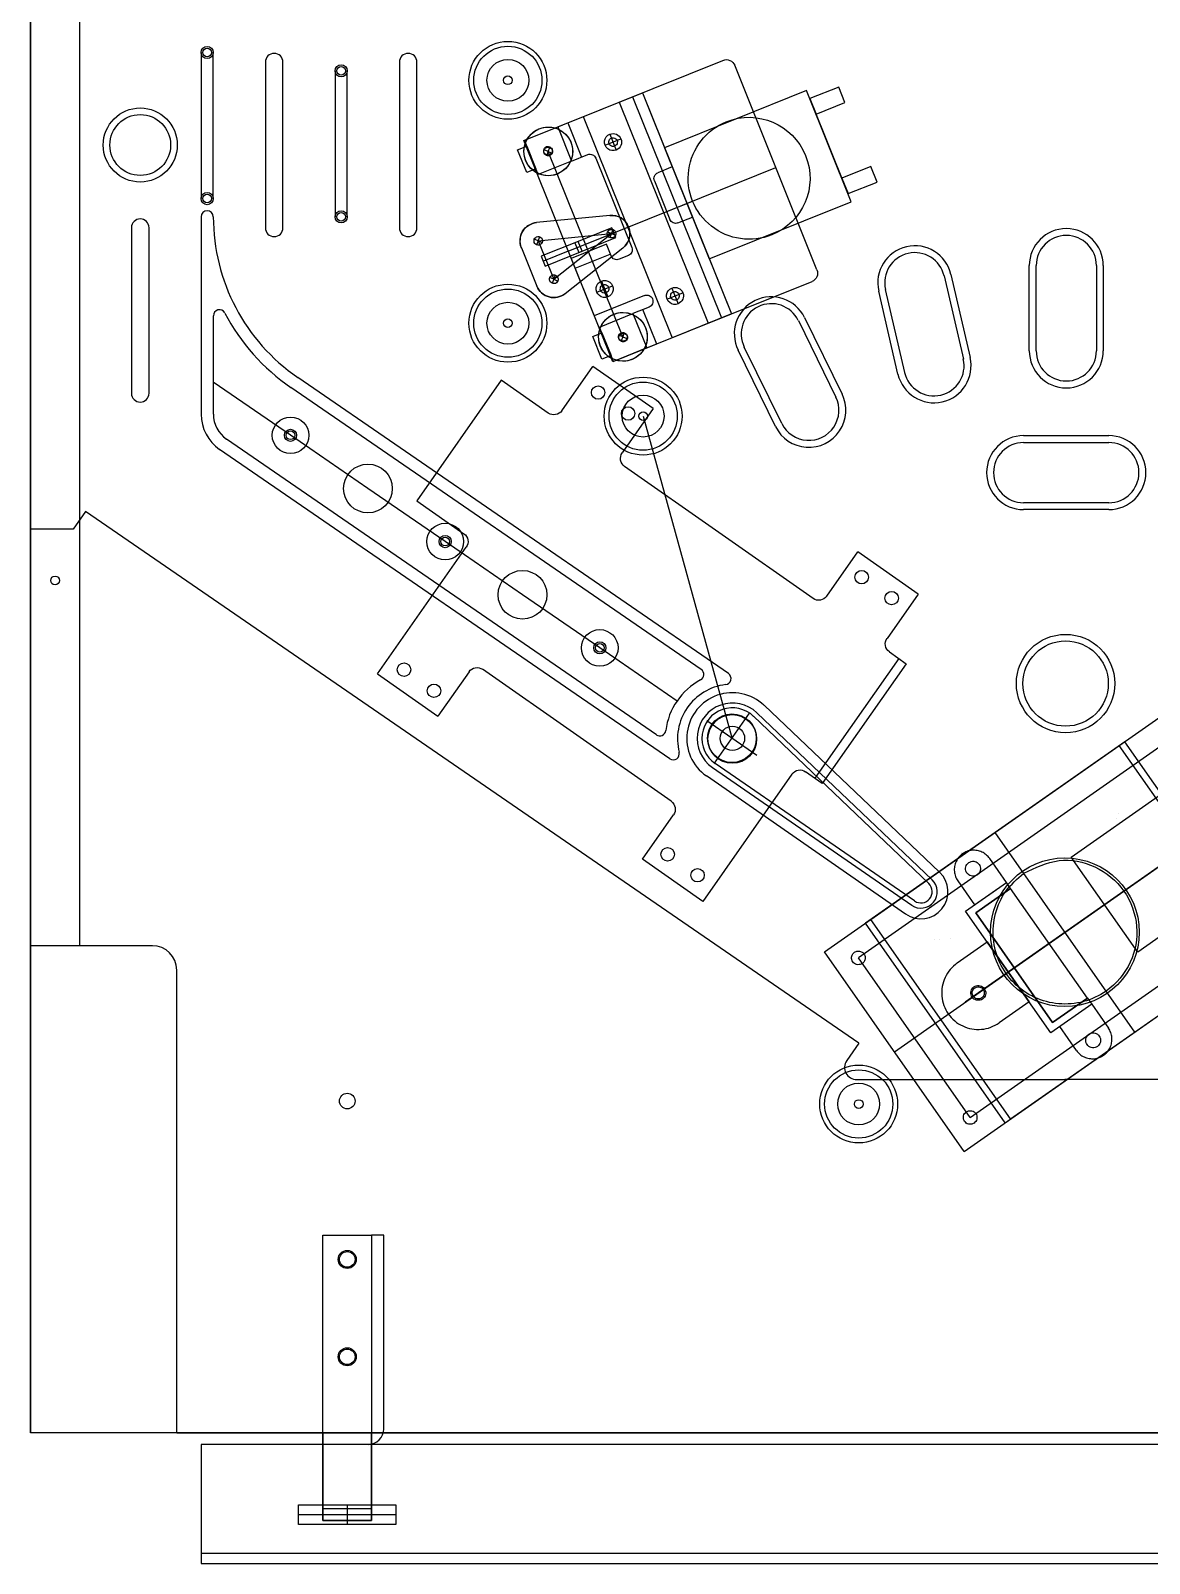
# Model space of a CAD drawing. Extents: x 0 to 23.2, y -2.3 to 46.
# Drawn here: x 0 to 11.48, y -1.34 to 14.39 of the extents above; entities that cross this region are included whole.
import ezdxf

# ---------------------------------------------------------------- set-up
doc = ezdxf.new("R2010")
doc.units = 0
doc.header["$LTSCALE"] = 5.77014
doc.header["$MEASUREMENT"] = 0
for name, color, linetype, true_color in [('1_250BIT_500DEP', 5, 'Continuous', 0x0000ff), ('2_250BIT_250DEP', 3, 'Continuous', 0x00ff00), ('3_250BIT_500TAB', 5, 'Continuous', 0x0000ff), ('6_125BIT_500DEP', 5, 'Continuous', 0x0000ff), ('7_VCARVE_BIT', 5, 'Continuous', 0x0000ff), ('8_250BIT_500OUTLINE', 5, 'Continuous', 0x0000ff), ('DF_COMPONENT', 4, 'Continuous', 0x00ffff)]:
    doc.layers.add(name, color=color, linetype=linetype, true_color=true_color)

msp = doc.modelspace()

# ---------------------------------------------------------------- linework, layer by layer
at = {"linetype": 'Continuous'}
for p, q in [((5.454, 10.492), (5.772, 10.947)), ((6.391, 10.514), (5.772, 10.947)), ((4.83, 10.806), (3.964, 9.568)), ((5.314, 10.467), (4.83, 10.806)), ((6.391, 10.514), (6.073, 10.059)), ((8.032, 8.564), (6.097, 9.919)), ((3.964, 9.568), (4.447, 9.229)), ((3.562, 7.79), (4.472, 9.09)), ((8.172, 8.589), (8.49, 9.044)), ((9.109, 8.61), (8.49, 9.044)), ((9.109, 8.61), (8.791, 8.155)), ((8.911, 7.949), (8.05, 6.719)), ((8.988, 7.895), (8.126, 6.665)), ((8.815, 8.016), (8.988, 7.895)), ((3.562, 7.79), (4.181, 7.357)), ((4.5, 7.812), (4.181, 7.357)), ((6.574, 6.482), (4.639, 7.837)), ((9.331, 5.756), (7.528, 7.468)), ((7.455, 6.951), (6.942, 7.309)), ((7.019, 6.874), (7.378, 7.386)), ((7.42, 7.355), (9.219, 5.637)), ((9.255, 5.675), (7.454, 7.391)), ((8.149, 4.936), (11.651, 7.388)), ((11.231, 7.094), (8.569, 5.23)), ((12.665, 5.047), (11.231, 7.094)), ((11.59, 7.04), (8.497, 4.875)), ((8.626, 5.27), (11.174, 7.054)), ((12.608, 5.006), (11.174, 7.054)), ((6.998, 6.829), (9.044, 5.416)), ((9.074, 5.459), (7.025, 6.87)), ((8.126, 6.665), (7.954, 6.786)), ((7.815, 6.761), (6.899, 5.454)), ((8.981, 5.325), (6.937, 6.742)), ((10.681, 5.91), (11.607, 6.558)), ((6.28, 5.887), (6.599, 6.342)), ((8.866, 3.912), (12.368, 6.364)), ((11.147, 6.31), (11.147, 6.31)), ((11.17, 6.357), (11.17, 6.357)), ((11.334, 4.114), (9.9, 6.162)), ((11.334, 4.114), (9.9, 6.162)), ((11.099, 6.21), (11.099, 6.21)), ((6.899, 5.454), (6.28, 5.887)), ((9.559, 5.954), (9.559, 5.954)), ((11.641, 5.855), (9.593, 4.421)), ((9.63, 5.853), (9.63, 5.853)), ((10.017, 5.649), (9.845, 5.895)), ((11.364, 4.935), (10.681, 5.91)), ((9.517, 5.665), (9.689, 5.42)), ((10.18, 5.763), (10.18, 5.763)), ((10.194, 5.743), (10.194, 5.743)), ((9.597, 5.355), (10.017, 5.649)), ((9.689, 5.42), (10.017, 5.649)), ((10.06, 5.588), (9.701, 5.337)), ((9.701, 5.337), (10.06, 5.588)), ((10.06, 5.588), (10.017, 5.649)), ((10.849, 4.461), (10.06, 5.588)), ((12.289, 5.583), (11.364, 4.935)), ((10.472, 4.106), (9.597, 5.355)), ((9.644, 3.237), (12.737, 5.402)), ((10.003, 3.182), (8.569, 5.23)), ((10.06, 3.223), (8.626, 5.27)), ((9.583, 2.888), (13.085, 5.34)), ((9.701, 5.337), (10.49, 4.21)), ((10.49, 4.21), (9.701, 5.337)), ((9.277, 5.059), (9.277, 5.059)), ((9.329, 5.064), (9.329, 5.064)), ((9.439, 5.075), (9.439, 5.075)), ((9.512, 4.823), (9.819, 5.038)), ((9.819, 5.038), (10.249, 4.423)), ((10.003, 3.182), (12.665, 5.047)), ((9.583, 2.888), (8.149, 4.936)), ((8.457, 4.932), (8.457, 4.932)), ((8.472, 4.911), (8.472, 4.911)), ((10.06, 3.223), (12.608, 5.006)), ((9.644, 3.237), (8.497, 4.875)), ((9.683, 4.578), (9.683, 4.578)), ((9.691, 4.567), (9.691, 4.567)), ((10.249, 4.423), (9.942, 4.208)), ((10.849, 4.461), (10.49, 4.21)), ((10.49, 4.21), (10.849, 4.461)), ((10.849, 4.461), (10.892, 4.4)), ((9.42, 4.3), (9.42, 4.3)), ((10.892, 4.4), (10.472, 4.106)), ((10.892, 4.4), (11.064, 4.154)), ((10.736, 3.925), (10.564, 4.17)), ((10.863, 4.092), (10.863, 4.092)), ((9.604, 3.294), (9.604, 3.294)), ((9.619, 3.273), (9.619, 3.273))]:
    msp.add_line(p, q, dxfattribs=at)
for centre, radius in [((5.825, 10.678), 0.069), ((6.133, 10.463), 0.069), ((8.531, 8.783), 0.069), ((8.838, 8.568), 0.069), ((3.833, 7.833), 0.069), ((4.14, 7.617), 0.069), ((7.199, 7.13), 0.25), ((7.204, 7.128), 0.125), ((6.539, 5.938), 0.069), ((6.846, 5.723), 0.069)]:
    msp.add_circle(centre, radius, dxfattribs=at)
for centre, radius, start, end in [((7.204, 7.128), 0.469, 46.4792, 235.2708), ((7.204, 7.128), 0.363, 46.3868, 235.3632), ((7.204, 7.128), 0.314, 46.1276, 235.2708), ((9.139, 5.554), 0.278, 235.2708, 46.4792), ((9.139, 5.554), 0.168, 235.3632, 46.3868), ((9.139, 5.554), 0.115, 235.4466, 46.3034)]:
    msp.add_arc(centre, radius, start, end, dxfattribs=at)
for points in [[(5.389, 10.451), (5.363, 10.446), (5.336, 10.452), (5.314, 10.467)], [(5.454, 10.492), (5.438, 10.47), (5.415, 10.455), (5.389, 10.451)], [(6.056, 9.984), (6.051, 10.01), (6.057, 10.037), (6.073, 10.059)], [(6.097, 9.919), (6.076, 9.934), (6.061, 9.958), (6.056, 9.984)], [(4.447, 9.229), (4.469, 9.214), (4.484, 9.191), (4.488, 9.165)], [(4.488, 9.165), (4.493, 9.139), (4.487, 9.112), (4.472, 9.09)], [(8.107, 8.548), (8.081, 8.543), (8.054, 8.549), (8.032, 8.564)], [(8.172, 8.589), (8.156, 8.567), (8.133, 8.552), (8.107, 8.548)], [(8.774, 8.081), (8.77, 8.107), (8.776, 8.134), (8.791, 8.155)], [(8.815, 8.016), (8.794, 8.031), (8.779, 8.054), (8.774, 8.081)], [(4.5, 7.812), (4.515, 7.834), (4.538, 7.848), (4.564, 7.853)], [(4.564, 7.853), (4.59, 7.858), (4.617, 7.852), (4.639, 7.837)], [(7.815, 6.761), (7.83, 6.783), (7.853, 6.798), (7.879, 6.803)], [(7.879, 6.803), (7.906, 6.807), (7.932, 6.801), (7.954, 6.786)], [(6.574, 6.482), (6.596, 6.466), (6.611, 6.443), (6.615, 6.417)], [(6.615, 6.417), (6.62, 6.391), (6.614, 6.364), (6.599, 6.342)]]:
    msp.add_open_spline(points, degree=3, dxfattribs=at)
for points, knots in [([(9.845, 5.895), (9.834, 5.908), (9.811, 5.935), (9.766, 5.963), (9.716, 5.979), (9.663, 5.981), (9.611, 5.971), (9.581, 5.953), (9.566, 5.944)], [0, 0, 0, 0, 0.167128, 0.332872, 0.5, 0.667128, 0.832872, 1, 1, 1, 1]), ([(9.566, 5.944), (9.553, 5.933), (9.526, 5.911), (9.498, 5.865), (9.482, 5.815), (9.48, 5.762), (9.49, 5.71), (9.508, 5.68), (9.517, 5.665)], [0, 0, 0, 0, 0.167128, 0.332872, 0.5, 0.667128, 0.832872, 1, 1, 1, 1]), ([(9.63, 5.853), (9.623, 5.847), (9.61, 5.835), (9.598, 5.81), (9.596, 5.783), (9.603, 5.757), (9.619, 5.735), (9.641, 5.72), (9.667, 5.713), (9.694, 5.715), (9.719, 5.726), (9.738, 5.746), (9.749, 5.77), (9.752, 5.797), (9.744, 5.823), (9.729, 5.845), (9.707, 5.861), (9.681, 5.868), (9.653, 5.866), (9.638, 5.857), (9.63, 5.853)], [0, 0, 0, 0, 0.055822, 0.110845, 0.166667, 0.222488, 0.277511, 0.333333, 0.389155, 0.444178, 0.5, 0.555822, 0.610845, 0.666667, 0.722489, 0.777512, 0.833333, 0.889155, 0.944178, 1, 1, 1, 1]), ([(10.194, 5.743), (10.128, 5.686), (9.998, 5.573), (9.891, 5.332), (9.867, 5.073), (9.935, 4.82), (10.085, 4.606), (10.299, 4.456), (10.551, 4.389), (10.812, 4.412), (11.088, 4.54), (11.317, 4.813), (11.386, 5.205), (11.25, 5.582), (10.944, 5.836), (10.545, 5.915), (10.312, 5.8), (10.194, 5.743)], [0, 0, 0, 0, 0.055997, 0.111193, 0.16719, 0.223187, 0.278382, 0.334379, 0.390376, 0.445572, 0.501569, 0.58547, 0.666883, 0.750784, 0.834686, 0.916099, 1, 1, 1, 1]), ([(8.457, 4.932), (8.451, 4.927), (8.439, 4.916), (8.428, 4.893), (8.426, 4.869), (8.433, 4.845), (8.447, 4.824), (8.467, 4.81), (8.491, 4.804), (8.516, 4.806), (8.542, 4.818), (8.564, 4.844), (8.57, 4.881), (8.557, 4.917), (8.528, 4.941), (8.49, 4.949), (8.468, 4.938), (8.457, 4.932)], [0, 0, 0, 0, 0.055997, 0.111193, 0.16719, 0.223187, 0.278382, 0.334379, 0.390376, 0.445572, 0.501569, 0.58547, 0.666883, 0.750784, 0.834686, 0.916099, 1, 1, 1, 1]), ([(9.512, 4.823), (9.487, 4.802), (9.436, 4.76), (9.384, 4.675), (9.354, 4.581), (9.349, 4.482), (9.371, 4.386), (9.416, 4.298), (9.483, 4.225), (9.567, 4.172), (9.661, 4.142), (9.76, 4.138), (9.858, 4.158), (9.914, 4.191), (9.942, 4.208)], [0, 0, 0, 0, 0.083564, 0.166436, 0.25, 0.333564, 0.416436, 0.5, 0.583564, 0.666436, 0.75, 0.833564, 0.916436, 1, 1, 1, 1]), ([(9.683, 4.578), (9.676, 4.572), (9.663, 4.56), (9.652, 4.535), (9.649, 4.509), (9.656, 4.482), (9.672, 4.46), (9.694, 4.445), (9.72, 4.438), (9.747, 4.44), (9.772, 4.451), (9.791, 4.471), (9.803, 4.495), (9.805, 4.522), (9.798, 4.548), (9.782, 4.571), (9.76, 4.586), (9.734, 4.593), (9.707, 4.591), (9.691, 4.582), (9.683, 4.578)], [0, 0, 0, 0, 0.055822, 0.110845, 0.166667, 0.222488, 0.277511, 0.333333, 0.389155, 0.444178, 0.5, 0.555822, 0.610845, 0.666667, 0.722489, 0.777512, 0.833333, 0.889155, 0.944178, 1, 1, 1, 1]), ([(9.691, 4.567), (9.686, 4.562), (9.675, 4.552), (9.666, 4.532), (9.664, 4.51), (9.669, 4.488), (9.682, 4.47), (9.7, 4.458), (9.722, 4.452), (9.744, 4.454), (9.764, 4.463), (9.779, 4.479), (9.789, 4.499), (9.791, 4.521), (9.785, 4.542), (9.772, 4.56), (9.754, 4.573), (9.733, 4.579), (9.71, 4.577), (9.698, 4.57), (9.691, 4.567)], [0, 0, 0, 0, 0.055822, 0.110845, 0.166667, 0.222489, 0.277511, 0.333333, 0.389155, 0.444178, 0.5, 0.555822, 0.610845, 0.666667, 0.722489, 0.777511, 0.833333, 0.889155, 0.944178, 1, 1, 1, 1]), ([(10.736, 3.925), (10.747, 3.911), (10.769, 3.884), (10.814, 3.856), (10.865, 3.84), (10.917, 3.838), (10.969, 3.849), (11.016, 3.874), (11.055, 3.909), (11.083, 3.954), (11.099, 4.004), (11.101, 4.057), (11.09, 4.109), (11.073, 4.139), (11.064, 4.154)], [0, 0, 0, 0, 0.083564, 0.166436, 0.25, 0.333564, 0.416436, 0.5, 0.583564, 0.666436, 0.75, 0.833564, 0.916436, 1, 1, 1, 1]), ([(10.863, 4.092), (10.856, 4.086), (10.843, 4.074), (10.832, 4.049), (10.829, 4.022), (10.836, 3.996), (10.852, 3.974), (10.874, 3.958), (10.9, 3.951), (10.927, 3.954), (10.952, 3.965), (10.971, 3.984), (10.982, 4.009), (10.985, 4.036), (10.978, 4.062), (10.962, 4.084), (10.94, 4.1), (10.914, 4.107), (10.886, 4.105), (10.871, 4.096), (10.863, 4.092)], [0, 0, 0, 0, 0.055822, 0.110845, 0.166667, 0.222489, 0.277511, 0.333333, 0.389155, 0.444178, 0.5, 0.555822, 0.610845, 0.666667, 0.722489, 0.777512, 0.833333, 0.889155, 0.944178, 1, 1, 1, 1]), ([(9.604, 3.294), (9.598, 3.289), (9.586, 3.278), (9.575, 3.255), (9.573, 3.23), (9.58, 3.206), (9.594, 3.186), (9.614, 3.172), (9.638, 3.165), (9.663, 3.168), (9.685, 3.178), (9.703, 3.196), (9.713, 3.218), (9.716, 3.243), (9.709, 3.267), (9.695, 3.287), (9.675, 3.301), (9.651, 3.308), (9.626, 3.306), (9.611, 3.298), (9.604, 3.294)], [0, 0, 0, 0, 0.055822, 0.110845, 0.166667, 0.222489, 0.277512, 0.333333, 0.389155, 0.444178, 0.5, 0.555822, 0.610845, 0.666667, 0.722489, 0.777511, 0.833333, 0.889155, 0.944178, 1, 1, 1, 1])]:
    msp.add_open_spline(points, degree=3, knots=knots, dxfattribs=at)
at = {"layer": '1_250BIT_500DEP', "linetype": 'Continuous'}
for p, q in [((5.945, 12.496), (5.193, 12.422)), ((5.037, 12.165), (5.196, 11.771)), ((5.486, 11.694), (6.08, 12.162)), ((10.321, 11.106), (10.321, 11.981)), ((10.94, 11.981), (10.94, 11.106)), ((9.378, 11.875), (9.575, 11.022)), ((8.972, 10.883), (8.775, 11.736)), ((7.881, 11.418), (8.266, 10.632)), ((7.71, 10.359), (7.325, 11.145)), ((10.193, 10.165), (11.068, 10.165)), ((11.068, 9.546), (10.193, 9.546))]:
    msp.add_line(p, q, dxfattribs=at)
for centre, radius in [((1.125, 13.219), 0.312), ((5.314, 13.153), 0.25), ((6.08, 11.25), 0.25), ((10.624, 7.691), 0.438), ((7.202, 7.122), 0.25)]:
    msp.add_circle(centre, radius, dxfattribs=at)
for centre, radius, start, end in [((5.964, 12.309), 0.188, 308.2655, 95.5935), ((5.211, 12.235), 0.188, 95.5935, 201.9295), ((10.631, 11.981), 0.309, 0, 180), ((9.076, 11.805), 0.309, 13.0111, 193.0111), ((5.37, 11.841), 0.188, 201.9295, 308.2655), ((7.603, 11.281), 0.309, 26.1368, 206.1368), ((9.273, 10.953), 0.309, 193.0111, 13.0111), ((10.631, 11.106), 0.309, 180, 0), ((7.988, 10.496), 0.309, 206.1368, 26.1368), ((10.193, 9.856), 0.309, 90, 270), ((11.068, 9.856), 0.309, 270, 90)]:
    msp.add_arc(centre, radius, start, end, dxfattribs=at)
at = {"layer": '2_250BIT_250DEP', "linetype": 'Continuous'}
for p, q in [((10.251, 11.106), (10.251, 11.981)), ((11.011, 11.981), (11.011, 11.106)), ((9.447, 11.891), (9.644, 11.038)), ((8.903, 10.867), (8.706, 11.72)), ((7.944, 11.449), (8.329, 10.663)), ((7.647, 10.328), (7.262, 11.114)), ((10.193, 10.236), (11.068, 10.236)), ((11.068, 9.476), (10.193, 9.476))]:
    msp.add_line(p, q, dxfattribs=at)
for centre, radius in [((1.125, 13.219), 0.38), ((10.624, 7.691), 0.505)]:
    msp.add_circle(centre, radius, dxfattribs=at)
for centre, start, end in [((10.631, 11.981), 0, 180), ((9.076, 11.805), 13.0111, 193.0111), ((7.603, 11.281), 26.1368, 206.1368), ((9.273, 10.953), 193.0111, 13.0111), ((10.631, 11.106), 180, 0), ((7.988, 10.496), 206.1368, 26.1368), ((10.193, 9.856), 90, 270), ((11.068, 9.856), 270, 90)]:
    msp.add_arc(centre, 0.38, start, end, dxfattribs=at)
at = {"layer": '3_250BIT_500TAB', "linetype": 'Continuous'}
msp.add_circle((10.617, 5.138), 0.763, dxfattribs=at)
at = {"layer": '6_125BIT_500DEP', "linetype": 'Continuous'}
for p, q in [((2.41, 14.069), (2.41, 12.369)), ((2.59, 12.369), (2.59, 14.069)), ((3.785, 14.069), (3.785, 12.369)), ((3.965, 12.369), (3.965, 14.069)), ((1.035, 12.37), (1.035, 10.67)), ((1.215, 10.67), (1.215, 12.37))]:
    msp.add_line(p, q, dxfattribs=at)
for centre, start, end in [((2.5, 14.069), 0, 180), ((3.875, 14.069), 0, 180), ((1.125, 12.37), 0, 180), ((2.5, 12.369), 180, 0), ((3.875, 12.369), 180, 0), ((1.125, 10.67), 180, 0)]:
    msp.add_arc(centre, 0.09, start, end, dxfattribs=at)
at = {"layer": '7_VCARVE_BIT', "linetype": 'Continuous'}
for centre, radius in [((1.812, 14.169), 0.0445), ((3.188, 13.981), 0.0445), ((4.899, 13.883), 0.0445), ((1.812, 12.669), 0.0445), ((3.188, 12.481), 0.0445), ((4.899, 11.39), 0.0445), ((6.287, 10.436), 0.0445), ((2.668, 10.239), 0.0445), ((4.255, 9.148), 0.0445), ((0.25, 8.75), 0.0445), ((5.842, 8.057), 0.0445), ((3.25, 3.405), 0.08), ((8.5, 3.375), 0.0445), ((3.25, 1.78), 0.08), ((3.25, 0.78), 0.08)]:
    msp.add_circle(centre, radius, dxfattribs=at)
at = {"layer": '8_250BIT_500OUTLINE', "linetype": 'Continuous'}
for p, q in [((0, 46), (0, 5)), ((1.25, 5), (0, 5)), ((1.5, 0), (1.5, 4.75)), ((1.5, 0), (21, 0))]:
    msp.add_line(p, q, dxfattribs=at)
msp.add_arc((1.25, 4.75), 0.25, 0, 90, dxfattribs=at)
at = {"layer": 'DF_COMPONENT', "linetype": 'Continuous'}
for p, q in [((0, 5), (0, 46)), ((0.5, 46), (0.5, 5)), ((1.75, 14.169), (1.75, 12.669)), ((1.875, 12.669), (1.875, 14.169)), ((6.041, 13.659), (7.107, 14.088)), ((8.072, 11.938), (7.227, 14.037)), ((3.125, 13.981), (3.125, 12.481)), ((3.25, 12.481), (3.25, 13.981)), ((5.061, 13.265), (6.28, 13.755)), ((5.411, 13.406), (6.28, 13.755)), ((6.178, 13.715), (7.092, 11.444)), ((6.28, 13.755), (6.586, 12.994)), ((6.28, 13.755), (7.194, 11.485)), ((7.964, 13.778), (6.507, 13.191)), ((8.424, 12.636), (7.964, 13.778)), ((8.295, 13.814), (7.998, 13.695)), ((7.998, 13.695), (8.062, 13.537)), ((8.359, 13.656), (8.295, 13.814)), ((6.041, 13.659), (6.955, 11.389)), ((8.03, 13.616), (8.359, 12.799)), ((8.062, 13.537), (8.359, 13.656)), ((5.068, 13.268), (5.411, 13.406)), ((5.411, 13.406), (5.553, 13.053)), ((5.411, 13.406), (5.553, 13.053)), ((5.513, 13.447), (5.655, 13.094)), ((5.67, 13.51), (6.584, 11.24)), ((5.975, 10.994), (5.061, 13.265)), ((5.21, 12.915), (5.068, 13.268)), ((5.897, 13.216), (6.059, 13.281)), ((5.946, 13.33), (6.011, 13.167)), ((4.999, 13.17), (5.092, 13.207)), ((5.093, 12.938), (4.999, 13.17)), ((5.092, 13.207), (5.186, 12.975)), ((5.313, 13.153), (5.272, 13.171)), ((5.313, 13.153), (5.296, 13.112)), ((5.313, 13.153), (5.331, 13.194)), ((5.313, 13.153), (5.354, 13.136)), ((5.313, 13.153), (5.313, 13.153)), ((6.08, 11.25), (5.313, 13.153)), ((5.327, 13.119), (5.327, 13.119)), ((5.327, 13.119), (5.327, 13.119)), ((5.33, 13.112), (5.33, 13.112)), ((5.33, 13.112), (5.33, 13.112)), ((5.553, 13.053), (5.719, 13.12)), ((5.802, 13.084), (6.171, 12.167)), ((5.995, 13.207), (5.995, 13.207)), ((5.995, 13.207), (5.995, 13.207)), ((6.011, 13.167), (6.011, 13.167)), ((6.011, 13.167), (6.011, 13.167)), ((6.507, 13.191), (6.966, 12.049)), ((5.186, 12.975), (5.093, 12.938)), ((5.553, 13.053), (5.21, 12.915)), ((5.407, 12.921), (5.407, 12.921)), ((5.407, 12.921), (5.407, 12.921)), ((6.586, 12.994), (6.438, 12.934)), ((6.498, 12.524), (7.649, 12.988)), ((8.624, 12.997), (8.327, 12.877)), ((8.688, 12.839), (8.624, 12.997)), ((6.403, 12.852), (6.563, 12.454)), ((8.327, 12.877), (8.391, 12.72)), ((8.391, 12.72), (8.688, 12.839)), ((5.518, 12.13), (6.737, 12.62)), ((6.737, 12.62), (6.795, 12.644)), ((6.966, 12.049), (8.424, 12.636)), ((1.75, 12.481), (1.75, 10.456)), ((5.944, 12.496), (5.193, 12.422)), ((6.645, 12.419), (6.794, 12.479)), ((6.794, 12.479), (7.194, 11.485)), ((5.211, 12.235), (5.964, 12.309)), ((5.211, 12.235), (5.228, 12.276)), ((5.37, 11.841), (5.964, 12.309)), ((5.518, 12.13), (5.987, 12.318)), ((5.966, 12.369), (5.587, 12.216)), ((5.964, 12.309), (5.923, 12.326)), ((5.964, 12.309), (5.946, 12.268)), ((5.964, 12.309), (5.981, 12.35)), ((5.964, 12.309), (6.005, 12.292)), ((6.007, 12.268), (5.966, 12.369)), ((7.609, 12.297), (7.609, 12.297)), ((7.609, 12.297), (7.609, 12.297)), ((5.037, 12.165), (5.196, 11.771)), ((5.211, 12.235), (5.17, 12.253)), ((5.211, 12.235), (5.194, 12.194)), ((5.211, 12.235), (5.37, 11.841)), ((5.211, 12.235), (5.252, 12.218)), ((5.228, 12.194), (5.228, 12.194)), ((5.228, 12.194), (5.228, 12.194)), ((5.622, 12.23), (5.242, 12.077)), ((5.518, 12.13), (5.263, 12.027)), ((5.283, 11.976), (5.663, 12.129)), ((6.078, 12.161), (5.486, 11.693)), ((5.91, 12.2), (5.548, 12.055)), ((5.587, 12.216), (5.627, 12.115)), ((5.663, 12.129), (5.622, 12.23)), ((5.627, 12.115), (6.007, 12.268)), ((5.958, 12.081), (5.91, 12.2)), ((5.98, 12.268), (5.98, 12.268)), ((5.98, 12.268), (5.98, 12.268)), ((5.242, 12.077), (5.283, 11.976)), ((5.548, 12.055), (5.785, 11.466)), ((5.589, 11.954), (5.95, 12.099)), ((6.136, 12.084), (6.04, 12.046)), ((5.37, 11.841), (5.329, 11.858)), ((5.37, 11.841), (5.352, 11.8)), ((5.37, 11.841), (5.387, 11.882)), ((5.37, 11.841), (5.411, 11.823)), ((5.859, 11.823), (5.925, 11.661)), ((6.955, 11.389), (8.021, 11.818)), ((5.386, 11.799), (5.386, 11.799)), ((5.386, 11.799), (5.386, 11.799)), ((6.301, 11.674), (5.785, 11.466)), ((5.811, 11.709), (5.973, 11.775)), ((5.908, 11.701), (5.908, 11.701)), ((5.908, 11.701), (5.908, 11.701)), ((5.925, 11.661), (5.925, 11.661)), ((5.925, 11.661), (5.925, 11.661)), ((6.532, 11.637), (6.695, 11.702)), ((6.581, 11.751), (6.646, 11.589)), ((5.84, 11.35), (6.183, 11.488)), ((7.194, 11.485), (5.975, 10.994)), ((6.349, 11.556), (6.183, 11.489)), ((6.183, 11.489), (6.325, 11.136)), ((6.183, 11.488), (6.325, 11.136)), ((6.427, 11.176), (6.284, 11.53)), ((6.325, 11.136), (7.194, 11.485)), ((6.384, 11.639), (6.384, 11.639)), ((6.63, 11.628), (6.63, 11.628)), ((6.63, 11.628), (6.63, 11.628)), ((6.646, 11.589), (6.646, 11.589)), ((6.646, 11.589), (6.646, 11.589)), ((1.875, 11.466), (1.875, 10.456)), ((5.982, 10.997), (5.84, 11.35)), ((5.771, 11.252), (5.864, 11.29)), ((5.865, 11.02), (5.771, 11.252)), ((5.864, 11.29), (5.958, 11.058)), ((6.08, 11.25), (6.039, 11.267)), ((6.08, 11.25), (6.062, 11.209)), ((6.08, 11.25), (6.097, 11.291)), ((6.08, 11.25), (6.121, 11.232)), ((6.096, 11.208), (6.096, 11.208)), ((6.096, 11.208), (6.096, 11.208)), ((6.099, 11.202), (6.099, 11.202)), ((6.099, 11.202), (6.099, 11.202)), ((5.958, 11.058), (5.865, 11.02)), ((6.325, 11.136), (5.982, 10.997)), ((6.173, 11.018), (6.173, 11.018)), ((6.173, 11.018), (6.173, 11.018)), ((2.668, 10.239), (1.875, 10.784)), ((6.883, 7.834), (2.671, 10.73)), ((7.163, 7.794), (2.742, 10.833)), ((6.287, 10.436), (7.202, 7.122)), ((3.462, 9.693), (2.668, 10.239)), ((6.561, 6.918), (1.94, 10.095)), ((6.423, 7.165), (2.01, 10.198)), ((4.255, 9.148), (3.462, 9.693)), ((0.562, 9.457), (0.438, 9.275)), ((8.5, 4), (0.562, 9.457)), ((0, 9.275), (0, 0)), ((0.438, 9.275), (0, 9.275)), ((5.049, 8.602), (4.255, 9.148)), ((0, 0), (0, 9)), ((5.842, 8.057), (5.049, 8.602)), ((6.636, 7.511), (5.842, 8.057)), ((0.5, 5), (0, 5)), ((8.5, 4), (8.377, 3.821)), ((8.48, 3.625), (10.617, 3.625)), ((12.754, 3.625), (10.617, 3.625)), ((3, 2.03), (3.5, 2.03)), ((3, -0.9), (3, 2.03)), ((3.625, 2.03), (3.5, 2.03)), ((3.5, 2.03), (3.5, -0.12)), ((3.5, 2.03), (3.5, -0.9)), ((3.625, 0.04), (3.625, 2.03)), ((21.25, 0), (0, 0)), ((21.25, 0), (0, 0)), ((3, 0), (3.5, 0)), ((3, -0.12), (3, 0)), ((3, 0), (3, -0.9)), ((3.5, 0), (3, 0)), ((3.5, 0), (3.5, -0.12)), ((3.5, -0.9), (3.5, 0)), ((21.25, -0.121), (1.75, -0.121)), ((1.75, -0.121), (1.75, -1.34)), ((3.465, -0.12), (3, -0.12)), ((2.75, -0.94), (2.75, -0.74)), ((2.75, -0.74), (3.75, -0.74)), ((3.5, -0.78), (3, -0.78)), ((3, -0.78), (3, -0.9)), ((3.25, -0.74), (3.25, -0.94)), ((3.5, -0.9), (3.5, -0.78)), ((3.75, -0.74), (3.75, -0.94)), ((2.75, -0.84), (3.75, -0.84)), ((3.75, -0.94), (2.75, -0.94)), ((3, -0.9), (3.5, -0.9)), ((3, -0.9), (3.5, -0.9)), ((3.5, -0.9), (3, -0.9)), ((21.25, -1.24), (1.75, -1.24)), ((1.75, -1.24), (1.75, -1.34)), ((1.75, -1.34), (21.25, -1.34)), ((1.75, -1.34), (21.25, -1.34))]:
    msp.add_line(p, q, dxfattribs=at)
for centre, radius in [((1.812, 14.169), 0.0625), ((4.899, 13.883), 0.4), ((4.899, 13.883), 0.35), ((3.188, 13.981), 0.0625), ((4.899, 13.883), 0.215), ((1.812, 12.669), 0.0625), ((3.188, 12.481), 0.0625), ((4.899, 11.39), 0.4), ((4.899, 11.39), 0.35), ((4.899, 11.39), 0.215), ((6.287, 10.436), 0.4), ((6.287, 10.436), 0.35), ((6.287, 10.436), 0.215), ((2.668, 10.239), 0.188), ((2.668, 10.239), 0.0625), ((3.462, 9.693), 0.25), ((4.255, 9.148), 0.188), ((4.255, 9.148), 0.0625), ((5.049, 8.602), 0.25), ((5.842, 8.057), 0.188), ((5.842, 8.057), 0.0625), ((8.5, 3.375), 0.4), ((8.5, 3.375), 0.35), ((8.5, 3.375), 0.215), ((3.25, 1.78), 0.0925), ((3.25, 0.78), 0.0925)]:
    msp.add_circle(centre, radius, dxfattribs=at)
for centre, radius, start, end in [((1.812, 12.481), 0.0625, 0, 180), ((3.875, 12.481), 2, 180, 235.4915), ((1.938, 11.466), 0.0625, 27.6604, 180), ((3.875, 12.481), 2.125, 207.6604, 235.4915), ((2.188, 10.456), 0.438, 180, 235.4915), ((2.188, 10.456), 0.312, 180, 235.4915), ((7.202, 7.122), 0.688, 118.2119, 172.7711), ((6.848, 7.783), 0.0625, 298.2119, 55.4915), ((7.127, 7.742), 0.0625, 276.9011, 55.4915), ((7.202, 7.122), 0.562, 96.9011, 194.0819), ((6.458, 7.216), 0.0625, 235.4915, 352.7711), ((6.596, 6.97), 0.0625, 235.4915, 14.0819), ((8.48, 3.75), 0.125, 145.4915, 270), ((3.465, 0.04), 0.16, 270, 0)]:
    msp.add_arc(centre, radius, start, end, dxfattribs=at)
for points in [[(7.107, 14.088), (7.13, 14.098), (7.155, 14.097), (7.177, 14.088)], [(7.177, 14.088), (7.2, 14.078), (7.218, 14.06), (7.227, 14.037)], [(7.141, 13.458), (7.462, 13.587), (7.826, 13.431), (7.955, 13.111)], [(5.066, 13.188), (5.078, 13.277), (5.137, 13.352), (5.22, 13.385)], [(5.22, 13.385), (5.303, 13.419), (5.397, 13.405), (5.468, 13.35)], [(6.756, 12.965), (6.787, 13.186), (6.934, 13.374), (7.141, 13.458)], [(5.468, 13.35), (5.538, 13.295), (5.574, 13.207), (5.561, 13.118)], [(5.924, 13.179), (5.9, 13.199), (5.887, 13.23), (5.891, 13.261)], [(5.891, 13.261), (5.896, 13.292), (5.916, 13.318), (5.946, 13.33)], [(5.951, 13.213), (5.938, 13.223), (5.932, 13.239), (5.934, 13.255)], [(5.934, 13.255), (5.936, 13.27), (5.947, 13.284), (5.962, 13.29)], [(5.946, 13.33), (5.99, 13.348), (6.041, 13.326), (6.059, 13.281)], [(5.962, 13.29), (5.976, 13.296), (5.993, 13.293), (6.006, 13.283)], [(6.022, 13.242), (6.02, 13.226), (6.01, 13.213), (5.995, 13.207)], [(6.006, 13.283), (6.018, 13.274), (6.025, 13.258), (6.022, 13.242)], [(6.059, 13.281), (6.078, 13.236), (6.056, 13.185), (6.011, 13.167)], [(5.159, 12.956), (5.089, 13.011), (5.053, 13.1), (5.066, 13.188)], [(5.283, 13.125), (5.271, 13.135), (5.264, 13.151), (5.267, 13.166)], [(5.267, 13.166), (5.269, 13.182), (5.279, 13.196), (5.294, 13.202)], [(5.286, 13.118), (5.273, 13.128), (5.267, 13.144), (5.269, 13.16)], [(5.269, 13.16), (5.272, 13.175), (5.282, 13.189), (5.297, 13.195)], [(5.327, 13.119), (5.313, 13.113), (5.296, 13.115), (5.283, 13.125)], [(5.33, 13.112), (5.315, 13.106), (5.299, 13.108), (5.286, 13.118)], [(5.294, 13.202), (5.309, 13.208), (5.326, 13.205), (5.338, 13.195)], [(5.297, 13.195), (5.312, 13.201), (5.328, 13.198), (5.341, 13.188)], [(5.355, 13.154), (5.353, 13.138), (5.342, 13.125), (5.327, 13.119)], [(5.358, 13.147), (5.355, 13.131), (5.345, 13.118), (5.33, 13.112)], [(5.338, 13.195), (5.351, 13.185), (5.357, 13.17), (5.355, 13.154)], [(5.341, 13.188), (5.353, 13.179), (5.36, 13.163), (5.358, 13.147)], [(5.561, 13.118), (5.549, 13.03), (5.49, 12.955), (5.407, 12.921)], [(5.719, 13.12), (5.735, 13.126), (5.752, 13.126), (5.768, 13.119)], [(5.768, 13.119), (5.783, 13.113), (5.796, 13.1), (5.802, 13.084)], [(6.011, 13.167), (5.982, 13.155), (5.949, 13.16), (5.924, 13.179)], [(5.995, 13.207), (5.98, 13.201), (5.963, 13.203), (5.951, 13.213)], [(7.955, 13.111), (8.084, 12.79), (7.929, 12.426), (7.609, 12.297)], [(5.407, 12.921), (5.324, 12.888), (5.23, 12.901), (5.159, 12.956)], [(6.403, 12.9), (6.41, 12.916), (6.422, 12.928), (6.438, 12.934)], [(6.989, 12.385), (6.813, 12.523), (6.724, 12.744), (6.756, 12.965)], [(6.403, 12.852), (6.397, 12.867), (6.397, 12.885), (6.403, 12.9)], [(5.944, 12.496), (6.027, 12.505), (6.106, 12.457), (6.138, 12.379)], [(6.597, 12.419), (6.581, 12.426), (6.569, 12.439), (6.563, 12.454)], [(5.037, 12.165), (5.015, 12.22), (5.02, 12.282), (5.05, 12.333)], [(5.05, 12.333), (5.081, 12.383), (5.134, 12.416), (5.193, 12.422)], [(5.167, 12.242), (5.169, 12.257), (5.18, 12.271), (5.194, 12.277)], [(5.194, 12.277), (5.209, 12.283), (5.226, 12.28), (5.238, 12.27)], [(5.936, 12.274), (5.924, 12.284), (5.917, 12.3), (5.919, 12.315)], [(5.919, 12.315), (5.922, 12.331), (5.932, 12.344), (5.947, 12.35)], [(5.98, 12.268), (5.965, 12.262), (5.949, 12.264), (5.936, 12.274)], [(5.947, 12.35), (5.962, 12.356), (5.979, 12.354), (5.991, 12.344)], [(6.008, 12.303), (6.005, 12.287), (5.995, 12.274), (5.98, 12.268)], [(5.991, 12.344), (6.004, 12.334), (6.01, 12.319), (6.008, 12.303)], [(6.138, 12.379), (6.169, 12.301), (6.145, 12.212), (6.078, 12.161)], [(6.645, 12.419), (6.63, 12.413), (6.612, 12.413), (6.597, 12.419)], [(7.609, 12.297), (7.401, 12.213), (7.165, 12.247), (6.989, 12.385)], [(5.183, 12.2), (5.171, 12.21), (5.165, 12.226), (5.167, 12.242)], [(5.228, 12.194), (5.213, 12.188), (5.196, 12.19), (5.183, 12.2)], [(5.255, 12.229), (5.253, 12.213), (5.242, 12.2), (5.228, 12.194)], [(5.238, 12.27), (5.251, 12.261), (5.257, 12.245), (5.255, 12.229)], [(6.171, 12.118), (6.164, 12.103), (6.152, 12.091), (6.136, 12.084)], [(6.171, 12.167), (6.178, 12.151), (6.177, 12.134), (6.171, 12.118)], [(5.992, 12.046), (5.976, 12.053), (5.964, 12.065), (5.958, 12.081)], [(6.04, 12.046), (6.025, 12.04), (6.007, 12.04), (5.992, 12.046)], [(5.342, 11.806), (5.33, 11.815), (5.323, 11.831), (5.326, 11.847)], [(5.326, 11.847), (5.328, 11.863), (5.338, 11.876), (5.353, 11.882)], [(5.386, 11.799), (5.372, 11.793), (5.355, 11.796), (5.342, 11.806)], [(5.353, 11.882), (5.368, 11.888), (5.385, 11.886), (5.397, 11.876)], [(5.414, 11.834), (5.412, 11.819), (5.401, 11.805), (5.386, 11.799)], [(5.397, 11.876), (5.41, 11.866), (5.416, 11.85), (5.414, 11.834)], [(5.805, 11.755), (5.809, 11.785), (5.83, 11.812), (5.859, 11.823)], [(5.859, 11.823), (5.888, 11.835), (5.921, 11.83), (5.946, 11.811)], [(5.946, 11.811), (5.97, 11.792), (5.983, 11.761), (5.979, 11.73)], [(8.071, 11.867), (8.062, 11.845), (8.044, 11.827), (8.021, 11.818)], [(8.072, 11.938), (8.081, 11.915), (8.081, 11.89), (8.071, 11.867)], [(5.322, 11.659), (5.264, 11.675), (5.218, 11.716), (5.196, 11.771)], [(5.486, 11.693), (5.44, 11.657), (5.379, 11.644), (5.322, 11.659)], [(5.838, 11.673), (5.813, 11.693), (5.801, 11.724), (5.805, 11.755)], [(5.925, 11.661), (5.895, 11.649), (5.862, 11.654), (5.838, 11.673)], [(5.864, 11.707), (5.852, 11.717), (5.845, 11.733), (5.848, 11.748)], [(5.848, 11.748), (5.85, 11.764), (5.86, 11.778), (5.875, 11.784)], [(5.908, 11.701), (5.894, 11.695), (5.877, 11.697), (5.864, 11.707)], [(5.875, 11.784), (5.89, 11.789), (5.907, 11.787), (5.919, 11.777)], [(5.936, 11.736), (5.934, 11.72), (5.923, 11.707), (5.908, 11.701)], [(5.919, 11.777), (5.932, 11.767), (5.938, 11.752), (5.936, 11.736)], [(5.979, 11.73), (5.974, 11.699), (5.954, 11.673), (5.925, 11.661)], [(6.301, 11.674), (6.317, 11.68), (6.334, 11.68), (6.35, 11.673)], [(6.35, 11.673), (6.365, 11.667), (6.378, 11.654), (6.384, 11.639)], [(6.56, 11.601), (6.535, 11.62), (6.523, 11.651), (6.527, 11.682)], [(6.527, 11.682), (6.531, 11.713), (6.552, 11.739), (6.581, 11.751)], [(6.586, 11.635), (6.574, 11.644), (6.567, 11.66), (6.57, 11.676)], [(6.57, 11.676), (6.572, 11.692), (6.582, 11.705), (6.597, 11.711)], [(6.581, 11.751), (6.626, 11.769), (6.677, 11.747), (6.695, 11.702)], [(6.597, 11.711), (6.612, 11.717), (6.629, 11.715), (6.641, 11.705)], [(6.658, 11.663), (6.656, 11.648), (6.645, 11.634), (6.63, 11.628)], [(6.641, 11.705), (6.654, 11.695), (6.66, 11.679), (6.658, 11.663)], [(6.695, 11.702), (6.713, 11.658), (6.691, 11.607), (6.646, 11.589)], [(5.986, 11.482), (6.069, 11.515), (6.164, 11.502), (6.234, 11.447)], [(6.383, 11.59), (6.377, 11.575), (6.364, 11.562), (6.349, 11.556)], [(6.384, 11.639), (6.39, 11.623), (6.39, 11.606), (6.383, 11.59)], [(6.646, 11.589), (6.617, 11.577), (6.584, 11.582), (6.56, 11.601)], [(6.63, 11.628), (6.616, 11.622), (6.599, 11.625), (6.586, 11.635)], [(5.832, 11.285), (5.845, 11.373), (5.903, 11.449), (5.986, 11.482)], [(6.234, 11.447), (6.304, 11.392), (6.34, 11.303), (6.328, 11.215)], [(5.925, 11.053), (5.855, 11.108), (5.819, 11.196), (5.832, 11.285)], [(6.052, 11.215), (6.04, 11.225), (6.033, 11.24), (6.036, 11.256)], [(6.036, 11.256), (6.038, 11.272), (6.048, 11.285), (6.063, 11.291)], [(6.055, 11.208), (6.043, 11.218), (6.036, 11.233), (6.039, 11.249)], [(6.039, 11.249), (6.041, 11.265), (6.051, 11.278), (6.066, 11.284)], [(6.096, 11.208), (6.082, 11.203), (6.065, 11.205), (6.052, 11.215)], [(6.099, 11.202), (6.084, 11.196), (6.068, 11.198), (6.055, 11.208)], [(6.063, 11.291), (6.078, 11.297), (6.095, 11.295), (6.107, 11.285)], [(6.066, 11.284), (6.081, 11.29), (6.098, 11.288), (6.11, 11.278)], [(6.124, 11.244), (6.122, 11.228), (6.111, 11.214), (6.096, 11.208)], [(6.127, 11.237), (6.124, 11.221), (6.114, 11.207), (6.099, 11.202)], [(6.107, 11.285), (6.12, 11.275), (6.126, 11.259), (6.124, 11.244)], [(6.11, 11.278), (6.123, 11.268), (6.129, 11.252), (6.127, 11.237)], [(6.328, 11.215), (6.315, 11.126), (6.256, 11.051), (6.173, 11.018)], [(6.173, 11.018), (6.09, 10.984), (5.996, 10.998), (5.925, 11.053)]]:
    msp.add_open_spline(points, degree=3, dxfattribs=at)

doc.saveas('drawing.dxf')
